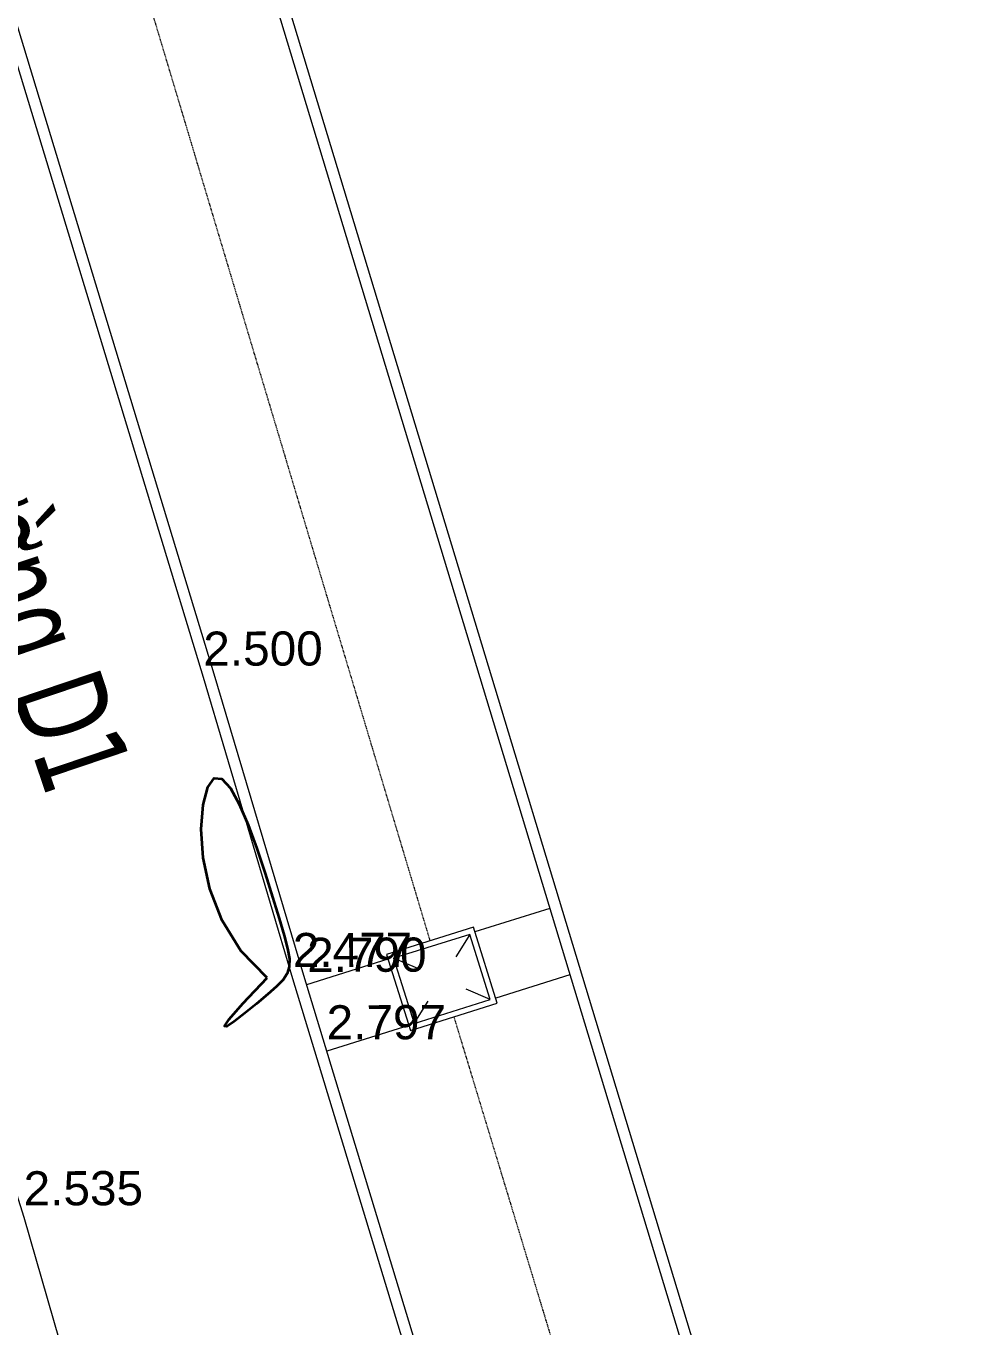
# Model space of a CAD drawing. Header units: millimetres. Extents: x 563604 to 809435, y 2337 to 1331933.
# Drawn here: x 756970 to 773708, y 1189256 to 1212109 of the extents above; entities that cross this region are included whole.
import ezdxf

# ---------------------------------------------------------------- set-up
doc = ezdxf.new("R2010")
doc.units = ezdxf.units.MM
doc.linetypes.add('IMPORT-TNM', pattern=[22.86, 12.7, -5.08, 0, -5.08])
for name, color, linetype, lineweight in [('0-1', 253, 'Continuous', 9), ('CD TAI', 7, 'Continuous', 9), ('DM CAI-1', 9, 'Continuous', 35), ('MEP DUONG NHUA-1', 253, 'Continuous', 9), ('NCV_TKCS_HIEN TRANG_251226_dwg-1', 253, 'Continuous', 9), ('NM-1', 253, 'IMPORT-TNM', 9), ('Phu-1', 253, 'Continuous', 9), ('Text-1', 7, 'Continuous', 35)]:
    doc.layers.add(name, color=color, linetype=linetype, lineweight=lineweight)
doc.styles.add('Arial', font='arial_0.ttf', dxfattribs={"height": 600.128024})
doc.styles.add('Tahoma_1', font='tahoma_0.ttf', dxfattribs={"width": 0.75, "height": 1600.341398})

# ---------------------------------------------------------------- blocks, each defined once
blk = doc.blocks.new('NCV_TKCS_HIEN TRANG_251226_dwg_hg2-2645534-TỔNG THỂ_HIỆN TRẠNG KHU ĐẤT')
at = {"layer": '0-1'}
for p, q in [((771117, 1175242), (770873, 1174851)), ((770205, 1174641), (769781, 1174823)), ((771477, 1174097), (771053, 1174279))]:
    blk.add_line(p, q, dxfattribs=at)
at = {"layer": '0-1', "flags": 128}
blk.add_lwpolyline([(770075, 1173552), (771602, 1174032), (771182, 1175368), (769656, 1174888)], close=True, dxfattribs=at)
blk.add_lwpolyline([(770141, 1173678), (771477, 1174097), (771117, 1175242), (769781, 1174823), (770141, 1173678), (770385, 1174069)], dxfattribs=at)
blk = doc.blocks.new('NCV_TKCS_HIEN TRANG_251226_dwg-1595164-TỔNG THỂ_HIỆN TRẠNG KHU ĐẤT')
at = {"layer": 'DM CAI-1', "flags": 128}
blk.add_lwpolyline([(761203, 1195390), (760744, 1195861), (760415, 1196394), (760200, 1196951), (760083, 1197499), (760048, 1198003), (760079, 1198427), (760161, 1198737), (760276, 1198898), (760411, 1198886), (760559, 1198723), (760714, 1198442), (760871, 1198076), (761025, 1197659), (761170, 1197224), (761301, 1196804), (761414, 1196432), (761502, 1196134), (761563, 1195903), (761595, 1195723), (761594, 1195582), (761558, 1195463), (761485, 1195353), (761372, 1195237), (761216, 1195100), (761020, 1194935), (760813, 1194766), (760628, 1194623), (760498, 1194537), (760457, 1194540), (760538, 1194663), (760776, 1194936)], close=True, dxfattribs=at)
at = {"layer": 'MEP DUONG NHUA-1', "flags": 128}
blk.add_lwpolyline([(716231, 1321592), (717133, 1319976), (720696, 1309814), (723367, 1301357), (725670, 1294397), (733749, 1266649), (735368, 1261955), (739458, 1249813), (743658, 1235751), (749920, 1214170), (754437, 1199109), (756929, 1191184), (760667, 1178214), (762673, 1171661), (768013, 1151456)], dxfattribs=at)
at = {"layer": 'NM-1'}
for p, q in [((758136, 1215846), (764065, 1196038)), ((764485, 1194702), (770419, 1175128))]:
    blk.add_line(p, q, dxfattribs=at)
at = {"layer": 'Phu-1'}
for p, q in [((766168, 1196610), (764854, 1196197)), ((763327, 1195718), (761897, 1195268)), ((766522, 1195441), (765220, 1195032)), ((763693, 1194552), (762252, 1194100))]:
    blk.add_line(p, q, dxfattribs=at)
at = {"layer": 'Phu-1', "flags": 128}
for points in [[(769028, 1171105), (766169, 1180527), (761657, 1195370), (760085, 1200664), (755803, 1214758), (749370, 1236019), (746943, 1244076), (746708, 1244964), (746817, 1246147), (747361, 1246970), (748115, 1247437), (748802, 1247703), (749942, 1247696), (750822, 1247213), (751273, 1246442), (773708, 1172423)], [(769210, 1171194), (766360, 1180585), (761848, 1195428), (760277, 1200721), (755994, 1214816), (749561, 1236077), (747136, 1244131), (746910, 1244981), (747012, 1246079), (747504, 1246823), (748204, 1247257), (748839, 1247503), (749890, 1247496), (750677, 1247064), (751088, 1246361), (773506, 1172400)]]:
    blk.add_lwpolyline(points, dxfattribs=at)
blk.add_blockref('NCV_TKCS_HIEN TRANG_251226_dwg_hg2-2645534-TỔNG THỂ_HIỆN TRẠNG KHU ĐẤT', (-6354, 20910))
at = {"layer": 'CD TAI', "char_height": 600.1, "width": 2512.82, "attachment_point": 1, "rotation": 0.1346, "line_spacing_factor": 0.941778, "style": 'Arial'}
for s, insert in [('2.500', (760083, 1201471)), ('2.477', (761655, 1196177)), ('2.790', (761907, 1196093)), ('2.797', (762249, 1194907)), ('2.535', (756927, 1191991))]:
    blk.add_mtext(s, dxfattribs=dict(at, insert=insert))
at = {"layer": 'Text-1', "insert": (756596, 1205759), "char_height": 1600.34, "width": 8781.67, "attachment_point": 1, "rotation": 288.661, "line_spacing_factor": 0.994306, "style": 'Tahoma_1'}
blk.add_mtext('Đư\\fTahoma|b0|i0|c254|p34|;\\W.75;ờng D1', dxfattribs=at)

msp = doc.modelspace()

# ---------------------------------------------------------------- block references
at = {"layer": 'NCV_TKCS_HIEN TRANG_251226_dwg-1'}
msp.add_blockref('NCV_TKCS_HIEN TRANG_251226_dwg-1595164-TỔNG THỂ_HIỆN TRẠNG KHU ĐẤT', (0, 0), dxfattribs=at)

doc.saveas('drawing.dxf')
